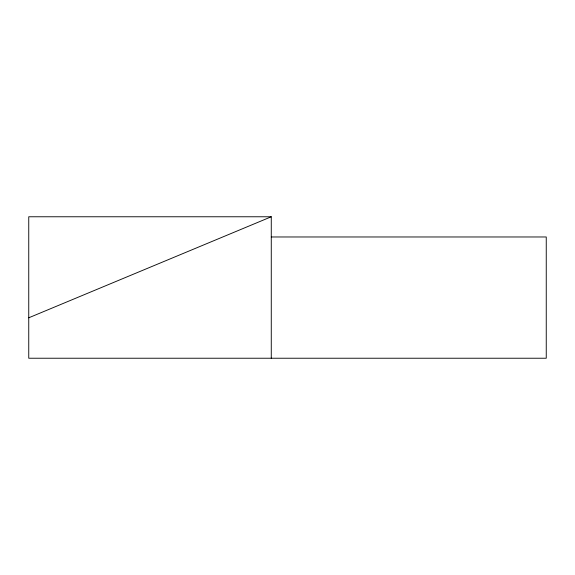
<?xml version="1.0" encoding="UTF-8"?>
<svg xmlns="http://www.w3.org/2000/svg" width="575" height="575" viewBox="0 0 575 575"><rect width="100%" height="100%" fill="white"/><g stroke="black" fill="none" stroke-linecap="round" stroke-linejoin="round"><path stroke-width="0.86" d="M28.75 317.795L271.271 216.768L271.271 358.232M271.271 216.768L28.75 216.768L28.75 358.232L546.25 358.232L546.25 236.972L271.271 236.972"/></g></svg>
